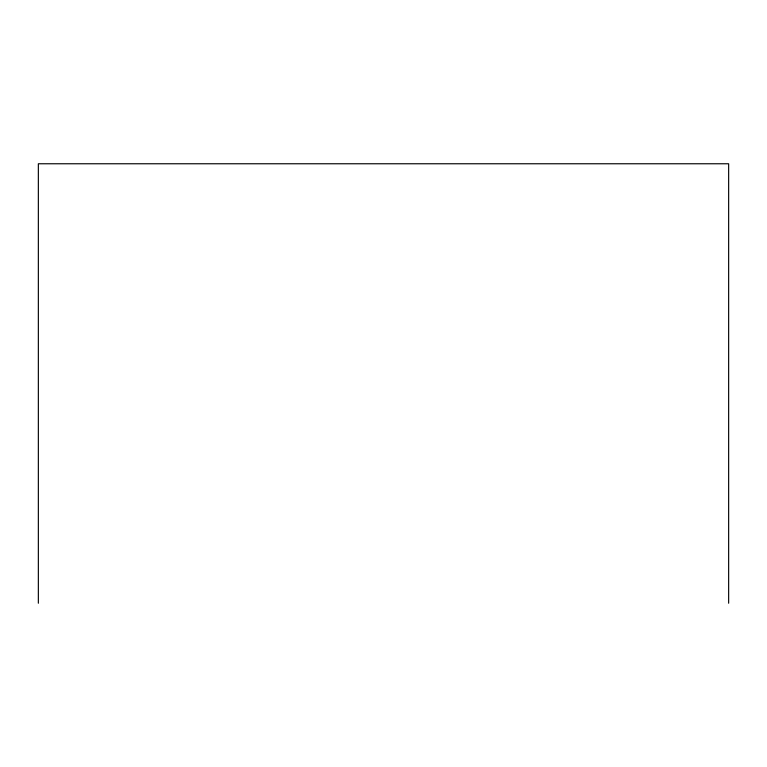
<?xml version="1.0" encoding="UTF-8"?>
<svg xmlns="http://www.w3.org/2000/svg" width="767" height="767" viewBox="0 0 767 767"><rect width="100%" height="100%" fill="white"/><g stroke="black" fill="none" stroke-linecap="round" stroke-linejoin="round"><path stroke-width="1.15" d="M728.65 603.236L728.65 163.764L38.35 163.764L38.35 603.236"/></g></svg>
